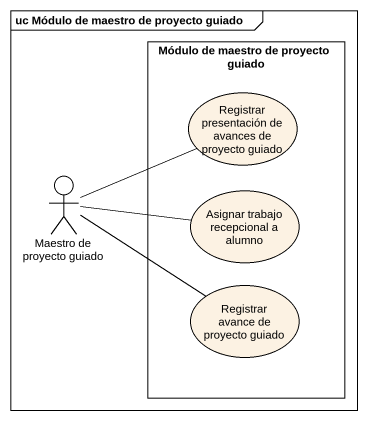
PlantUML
@startuml
mainframe uc Módulo de maestro de proyecto guiado
rectangle "Módulo de maestro de proyecto guiado" as Módulo_de_maestro_de {
  usecase "Registrar presentación de avances de proyecto guiado" as Registrar_presentación_de
  usecase "Asignar trabajo recepcional a alumno" as Asignar_trabajo_recepcional
  usecase "Registrar avance de proyecto guiado" as Registrar_avance_de
}
actor "Maestro de proyecto guiado" as Maestro_de_proyecto_guiado
Maestro_de_proyecto_guiado -right- Registrar_presentación_de
Maestro_de_proyecto_guiado -right- Asignar_trabajo_recepcional
Maestro_de_proyecto_guiado -right- Registrar_avance_de
@enduml
